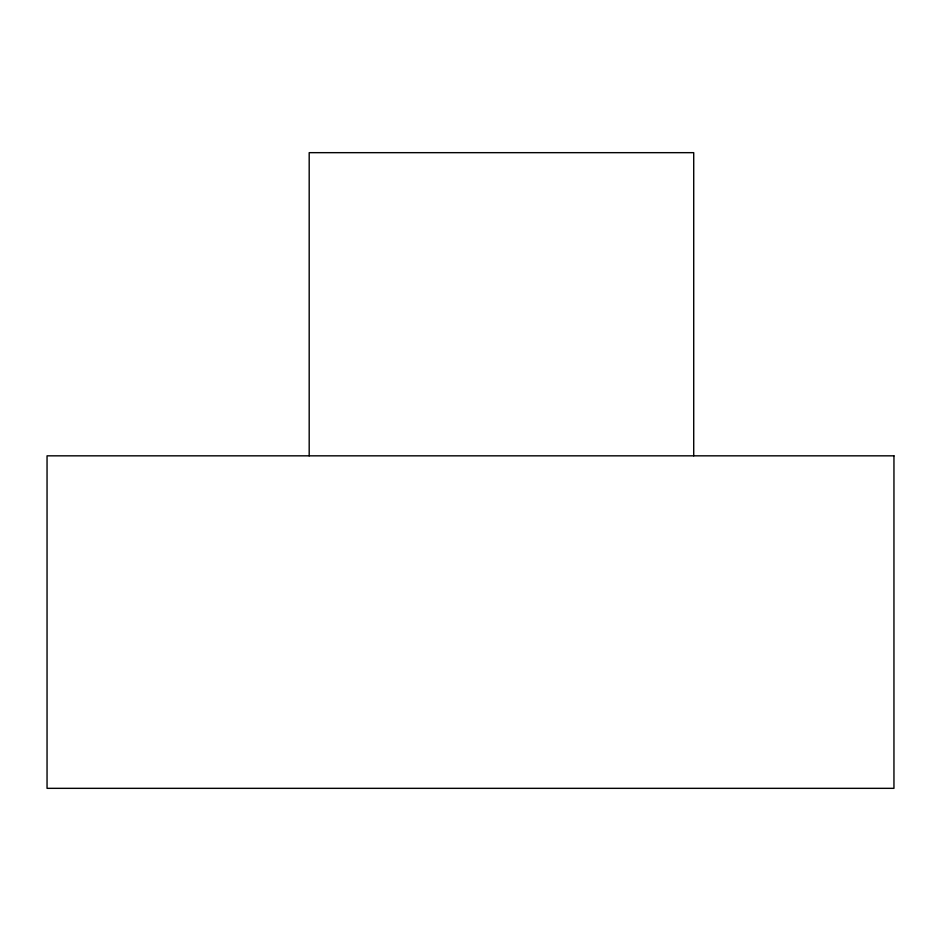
<?xml version="1.0" encoding="UTF-8"?>
<svg xmlns="http://www.w3.org/2000/svg" width="941" height="941" viewBox="0 0 941 941"><rect width="100%" height="100%" fill="white"/><g stroke="black" fill="none" stroke-linecap="round" stroke-linejoin="round"><path stroke-width="1.41" d="M693.717 455.832L693.717 152.665L309.189 152.665L309.189 455.832M893.95 455.832L47.05 455.832L47.05 788.335L893.95 788.335L893.95 455.832"/></g></svg>
